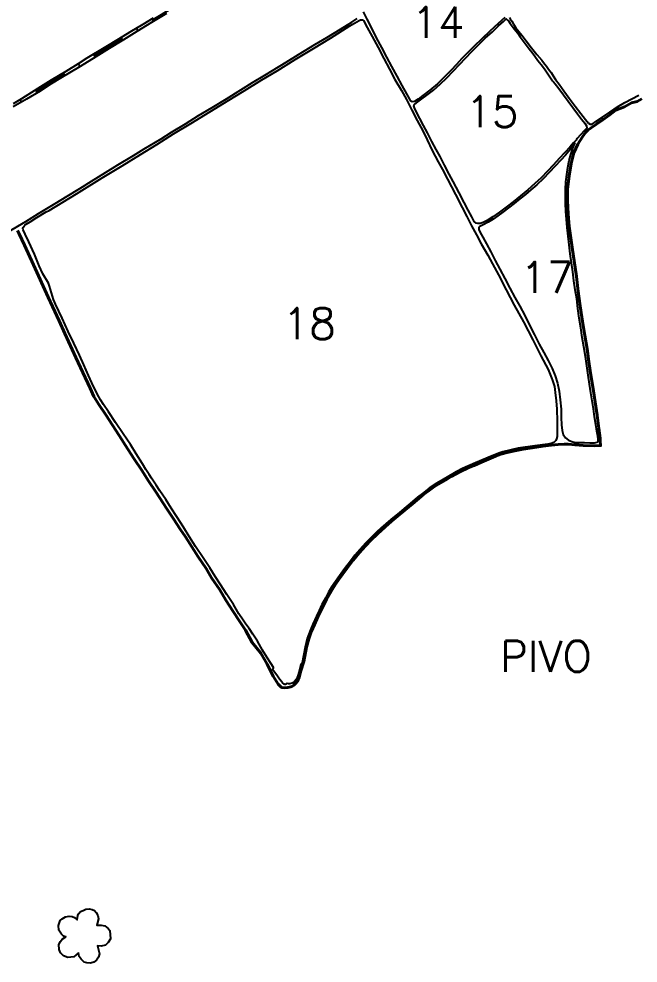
# Model space of a CAD drawing. Extents: x 743869 to 754264, y 7795787 to 7803137.
# Drawn here: x 747329 to 748239, y 7798459 to 7799845 of the extents above; entities that cross this region are included whole.
import ezdxf

# ---------------------------------------------------------------- set-up
doc = ezdxf.new("R2010")
doc.units = 0
doc.linetypes.add('CONTINUO', pattern=[0])
doc.linetypes.add('DASHDOT', pattern=[1, 0.5, -0.25, 0, -0.25])
doc.layers.add('0114000593', color=1, linetype='Continuous', lineweight=40)
doc.layers.add('TEXTO_DIVERSOS', color=7, linetype='Continuous', lineweight=5)
for name, color, linetype in [('0114000593012', 5, 'Continuous'), ('0114000593014', 5, 'Continuous'), ('0114000593015', 5, 'Continuous'), ('0114000593017', 5, 'Continuous'), ('0114000593018', 5, 'Continuous'), ('0114000593019', 5, 'Continuous'), ('0114000593020', 5, 'Continuous'), ('MATO', 3, 'Continuous'), ('REDE - DE - LUZ', 6, 'DASHDOT'), ('TEXTO_NUN_TAL', 7, 'Continuous')]:
    doc.layers.add(name, color=color, linetype=linetype)
doc.styles.add('Simplex', font='simplex.shx')

msp = doc.modelspace()

# ---------------------------------------------------------------- linework, layer by layer
at = {"layer": '0114000593', "linetype": 'ByBlock'}
msp.add_lwpolyline([(747327.5, 7799534.4), (747329.9, 7799529.7), (747337.6, 7799513), (747351, 7799484.3), (747372.3, 7799436.7), (747378.6, 7799422.9), (747388.4, 7799402.1), (747397.1, 7799383.2), (747413.1, 7799348.2), (747423.2, 7799326.2), (747433.9, 7799302.9), (747439.5, 7799290.9), (747446.7, 7799279.3), (747457.1, 7799264), (747467, 7799248.8), (747476.6, 7799233.5), (747489.5, 7799213.4), (747499.3, 7799198.4), (747509.3, 7799183.4), (747520.1, 7799166.3), (747530.3, 7799150.7), (747546.8, 7799126), (747556.5, 7799111.2), (747566, 7799096.2), (747574.1, 7799085), (747592.8, 7799055.3), (747604.2, 7799038.2), (747612.3, 7799024.5), (747624.6, 7799006.9), (747633.5, 7798992.1), (747644.1, 7798975.2), (747653.2, 7798960.9), (747662.2, 7798948), (747672.1, 7798930), (747684.6, 7798914.3), (747693.9, 7798898), (747702.8, 7798880.2), (747710.2, 7798868.8), (747715, 7798863.8), (747719.9, 7798863.4), (747724.4, 7798863.9), (747728.5, 7798864.9), (747730.9, 7798865.9), (747733.1, 7798867.2), (747735.7, 7798869.6), (747738.4, 7798872.9), (747741, 7798878.9), (747743.6, 7798888.1), (747747.9, 7798902), (747751.8, 7798922.8), (747755, 7798935), (747758.6, 7798945.3), (747763.3, 7798956.1), (747768.2, 7798967.7), (747774.7, 7798980.9), (747780.9, 7798993), (747788.2, 7799005.4), (747793.6, 7799014.2), (747799.1, 7799022.2), (747804.3, 7799029.5), (747811.6, 7799038.9), (747820.4, 7799050.6), (747829, 7799061.4), (747838.1, 7799071.5), (747846.3, 7799080), (747855.8, 7799089.2), (747867, 7799099.6), (747876.7, 7799107.8), (747885.5, 7799115.3), (747896.5, 7799124.5), (747907.2, 7799133.4), (747916.4, 7799141.1), (747923.5, 7799147.2), (747931.9, 7799153.1), (747939.8, 7799158.7), (747948, 7799163.6), (747955.6, 7799168.3), (747964.2, 7799173.4), (747970.3, 7799176.9), (747977.8, 7799180.8), (747987.9, 7799185.5), (747997.8, 7799189.8), (748008.4, 7799194.6), (748018.8, 7799199.1), (748029.1, 7799203.2), (748036.9, 7799206.2), (748046.2, 7799208.8), (748057.5, 7799211.3), (748069.6, 7799213.5), (748082.8, 7799215.7), (748098.8, 7799217.8), (748111.4, 7799219.5), (748121.3, 7799220.6), (748129.8, 7799221), (748136, 7799220.8), (748146.1, 7799219.9), (748157.9, 7799219.1), (748174.7, 7799218.7), (748183.5, 7799218.8), (748183, 7799225.2), (748182.6, 7799229.1), (748180.8, 7799243.7), (748178.3, 7799263.6), (748175.5, 7799282.6), (748172.5, 7799301.9), (748169.2, 7799322.1), (748166.2, 7799341.8), (748163.5, 7799360.6), (748160.3, 7799380.3), (748156.9, 7799401.2), (748153.6, 7799423.3), (748150.7, 7799444.9), (748147.9, 7799466.8), (748141.6, 7799509.4), (748137.5, 7799540.5), (748135.7, 7799558.8), (748134.9, 7799578.4), (748135, 7799595.5), (748137.3, 7799614.6), (748140.2, 7799632.7), (748144.3, 7799648.4), (748150.2, 7799661.1), (748157, 7799672.1), (748161.7, 7799678.7), (748164.8, 7799681.6), (748169.8, 7799685.4), (748177.4, 7799690.8), (748186.7, 7799697.2), (748196.8, 7799704.5), (748205.9, 7799711.3), (748218.3, 7799716.2), (748228.8, 7799721.8), (748237, 7799724), (748244.1, 7799727.9)], dxfattribs=at)
at = {"layer": '0114000593012', "flags": 128}
msp.add_lwpolyline([(748049.6, 7799847.2), (748050.8, 7799845.2), (748052.9, 7799841.7), (748055.6, 7799837.2), (748059.1, 7799831.8), (748063.4, 7799826.5), (748068.1, 7799820.6), (748074.4, 7799813.1), (748082.2, 7799802.9), (748089.8, 7799793.1), (748097, 7799784.4), (748101, 7799779.4), (748103.9, 7799775.7), (748107.2, 7799771.4), (748110.7, 7799766.6), (748113.9, 7799761.6), (748117.1, 7799756.3), (748122.4, 7799749.3), (748129.6, 7799739.5), (748137.5, 7799728.9), (748146.2, 7799717.1), (748154.3, 7799706.2), (748161.1, 7799697.5), (748165.7, 7799691.9), (748168, 7799690.4), (748170.9, 7799690.7), (748176.6, 7799694.4), (748186.3, 7799700.7), (748196.9, 7799708.2), (748208.3, 7799715.9), (748219, 7799722.5), (748229.4, 7799728), (748239.7, 7799733.4)], dxfattribs=at)
at = {"layer": '0114000593014', "flags": 128}
msp.add_lwpolyline([(748043.1, 7799847.4), (748033.3, 7799838.4), (748021, 7799827.3), (748009, 7799815.9), (747998, 7799805.2), (747988.5, 7799795.6), (747979.9, 7799786.9), (747972, 7799778.2), (747964, 7799769.7), (747954.5, 7799759.9), (747943.9, 7799749.7), (747932.9, 7799740.4), (747922.6, 7799732.5), (747915.4, 7799727.1), (747910.1, 7799723.9), (747906.6, 7799723.4), (747905.1, 7799724.3), (747903.4, 7799727.2), (747899, 7799735), (747892.3, 7799747.4), (747885, 7799761), (747877.2, 7799775.1), (747869.7, 7799789.1), (747862.3, 7799803.1), (747854.6, 7799817.4), (747847.4, 7799831.7), (747840.8, 7799844.8), (747835.2, 7799855.7)], dxfattribs=at)
at = {"layer": '0114000593015', "linetype": 'ByBlock'}
msp.add_lwpolyline([(748041, 7799841.4), (748045, 7799845), (748047, 7799843.2), (748048.1, 7799842.2), (748050.8, 7799838.6), (748055.3, 7799832.6), (748059, 7799827.8), (748061.7, 7799824.3), (748065.4, 7799818.8), (748069.8, 7799812.7), (748074.2, 7799807.1), (748078.8, 7799801.2), (748082.8, 7799796), (748087.1, 7799790.3), (748091.4, 7799784.3), (748096.1, 7799778.2), (748101, 7799771.8), (748105.2, 7799766), (748107.7, 7799761.4), (748110.9, 7799757.3), (748112.9, 7799754.2), (748114.1, 7799752.7), (748116.7, 7799749.8), (748122, 7799742.9), (748128.8, 7799733.9), (748136, 7799724.2), (748142.7, 7799715.3), (748149.7, 7799706), (748155.5, 7799698.2), (748160.2, 7799692.1), (748162.8, 7799688), (748163.1, 7799684.6), (748160, 7799681.1), (748153.9, 7799675), (748148.9, 7799669.4), (748148.1, 7799668.1), (748147.5, 7799667.3), (748146.8, 7799666.4), (748145.3, 7799664.5), (748143.7, 7799663), (748138.3, 7799656.9), (748131.1, 7799649.1), (748122.8, 7799640.2), (748114.4, 7799630.9), (748105.6, 7799621.4), (748096.4, 7799612), (748086.7, 7799603.3), (748076.5, 7799594.4), (748066, 7799585.5), (748055.3, 7799576.7), (748045, 7799568.8), (748035, 7799561.5), (748025.3, 7799554.7), (748016.9, 7799549.4), (748011.2, 7799546.2), (748006.7, 7799544.8), (748003.4, 7799544.6), (748000.9, 7799545.3), (747998, 7799547.8), (747994.3, 7799554.5), (747989.1, 7799564.5), (747983.2, 7799575.5), (747975.9, 7799589.6), (747966.9, 7799606.3), (747961.3, 7799617), (747954.4, 7799630.4), (747947.7, 7799643.3), (747942.2, 7799653.3), (747935.6, 7799665.4), (747929.3, 7799677.7), (747923.6, 7799688.6), (747917.9, 7799698.9), (747913.1, 7799708.1), (747910, 7799714.6), (747909.4, 7799717.7), (747910.2, 7799719.4), (747913.1, 7799721.9), (747919, 7799726.1), (747928.2, 7799733), (747938.1, 7799740.6), (747947.9, 7799749.3), (747957.7, 7799758.8), (747967, 7799768.6), (747976.5, 7799778.4), (747985.5, 7799788), (747994.5, 7799797.1), (748004.2, 7799807), (748014.2, 7799816.7), (748024.6, 7799826.3), (748033.7, 7799834.9)], close=True, dxfattribs=at)
at = {"layer": '0114000593017', "linetype": 'ByBlock'}
msp.add_lwpolyline([(748006.2, 7799540.3), (748004.7, 7799538.5), (748004.6, 7799536.1), (748006.7, 7799531.7), (748010.5, 7799524.8), (748015.8, 7799514.9), (748022.2, 7799503.2), (748028.6, 7799490.5), (748035.7, 7799477.6), (748043, 7799463.9), (748050.4, 7799450), (748057.7, 7799436.4), (748064.8, 7799423.3), (748072, 7799409.7), (748079.2, 7799395.5), (748086.4, 7799381.5), (748093.2, 7799367.8), (748099.9, 7799355.7), (748106.3, 7799343.5), (748112.2, 7799332.1), (748116.8, 7799321.4), (748120, 7799310.5), (748122.4, 7799298.8), (748124.3, 7799285.8), (748125.4, 7799272.5), (748125.7, 7799260.1), (748126.1, 7799249.5), (748127, 7799240.9), (748128.7, 7799235.1), (748131.7, 7799230.4), (748136.3, 7799226.7), (748141, 7799224.6), (748146.3, 7799223.5), (748152.9, 7799223.3), (748160, 7799223.4), (748167.7, 7799223.1), (748174.5, 7799222.9), (748178.6, 7799223.8), (748179.8, 7799225.6), (748179.9, 7799227.6), (748179.2, 7799232.8), (748178, 7799239.9), (748176.6, 7799249.6), (748174.7, 7799261.1), (748172.8, 7799272.8), (748171.1, 7799284.4), (748169.3, 7799296.5), (748167.3, 7799308.9), (748165.2, 7799322), (748163.2, 7799335.7), (748161.1, 7799349.5), (748158.9, 7799363.6), (748156.6, 7799377.7), (748154.4, 7799391.9), (748152.2, 7799406.1), (748150.2, 7799420.2), (748148.4, 7799434), (748146.1, 7799447.5), (748144.2, 7799460.8), (748142.7, 7799474), (748140.7, 7799487.2), (748139, 7799500.5), (748137.5, 7799513.4), (748136, 7799526.2), (748134.5, 7799538.7), (748133.5, 7799550.9), (748132.5, 7799562.7), (748132, 7799573.9), (748131.9, 7799584.6), (748132, 7799595.3), (748132.5, 7799606), (748133.7, 7799616.5), (748135.4, 7799627.2), (748137.3, 7799637.2), (748139.8, 7799646), (748141.7, 7799652.2), (748142.7, 7799655.3), (748145.8, 7799662.7), (748143.2, 7799658.7), (748139.6, 7799654.2), (748136.7, 7799650.9), (748131.7, 7799645.2), (748124.9, 7799638), (748116.7, 7799629), (748107.8, 7799619.5), (748098.9, 7799610.3), (748089.8, 7799601.8), (748081.2, 7799594.4), (748073, 7799587.3), (748065.1, 7799580.8), (748056.7, 7799574), (748048.1, 7799567.6), (748039.9, 7799561.6), (748032.6, 7799556.3), (748025.5, 7799551.4), (748018.5, 7799546.9), (748011.2, 7799542.9), (748006.2, 7799540.3)], close=True, dxfattribs=at)
at = {"layer": '0114000593018'}
msp.add_lwpolyline([(747373.7, 7799563.9), (747413.9, 7799588.5), (747451.7, 7799611.8), (747481, 7799629.7), (747508.1, 7799646.2), (747531.9, 7799661), (747556.3, 7799676.2), (747581.7, 7799691.6), (747610, 7799708.8), (747637.8, 7799725.8), (747660.1, 7799739.6), (747686.2, 7799755.5), (747708.5, 7799769), (747735.2, 7799785.3), (747761.8, 7799801.7), (747787.1, 7799817), (747815.3, 7799835.2), (747829.2, 7799842.9), (747830.9, 7799843.6), (747832.9, 7799843.8), (747834.3, 7799843.6), (747835.4, 7799843), (747840.7, 7799832.4), (747848.2, 7799819.2), (747856.8, 7799803.4), (747865.2, 7799786.9), (747873.4, 7799771.4), (747881.6, 7799756.4), (747891.1, 7799740), (747898.4, 7799726.8), (747906.5, 7799711), (747914.2, 7799696.1), (747922.5, 7799680.6), (747928.9, 7799667.5), (747936.3, 7799652.1), (747945.2, 7799635.3), (747951.4, 7799624.2), (747958.9, 7799609.9), (747970.5, 7799587.4), (747980.1, 7799568.2), (747987.1, 7799555), (747993.9, 7799541.6), (748001.2, 7799528.1), (748008, 7799515.2), (748017.7, 7799498.5), (748024.7, 7799485.4), (748033.5, 7799469.6), (748044.7, 7799447.6), (748056.7, 7799425.1), (748070.1, 7799400.4), (748083.9, 7799374), (748095.5, 7799350.7), (748106.3, 7799330.3), (748109.5, 7799323.2), (748111.6, 7799318.3), (748112.8, 7799314.6), (748115.6, 7799305.4), (748116.9, 7799296.9), (748118.3, 7799284.4), (748119.1, 7799272.4), (748119.5, 7799254.6), (748119.7, 7799247), (748119.9, 7799241.2), (748119.9, 7799232.4), (748118.9, 7799228.7), (748117.7, 7799226.2), (748116.5, 7799224.6), (748114.7, 7799223.2), (748111, 7799222), (748105.8, 7799221), (748086.8, 7799218.6), (748062.3, 7799214.9), (748040, 7799209.9), (748034.2, 7799207.9), (748024.1, 7799203.8), (747999.9, 7799193.6), (747980.6, 7799185.1), (747971.4, 7799180.4), (747958.4, 7799172.7), (747942.9, 7799163.5), (747931.8, 7799156.2), (747923.7, 7799150.2), (747914.8, 7799143), (747907.5, 7799136.8), (747898.2, 7799128.8), (747888, 7799120.6), (747875.7, 7799110.4), (747868, 7799103.9), (747860.6, 7799097.4), (747855.4, 7799092.5), (747850.4, 7799087.7), (747845.6, 7799083), (747838.5, 7799075.6), (747830.1, 7799066.4), (747822.8, 7799057.9), (747816.3, 7799049.2), (747807.7, 7799037.8), (747799.9, 7799027.4), (747794.2, 7799019.2), (747788.5, 7799011.1), (747784.1, 7799003.7), (747779.4, 7798994.9), (747774.3, 7798985.5), (747770.2, 7798976.9), (747766.2, 7798968.2), (747761.2, 7798956.9), (747757.7, 7798948.6), (747752.8, 7798935.8), (747749.5, 7798922.9), (747747.3, 7798910.4), (747745.5, 7798899.9), (747745.1, 7798899.2), (747744.5, 7798899.1), (747743.7, 7798898.7), (747743.2, 7798897.8), (747742.8, 7798895.7), (747741.4, 7798889.1), (747739.5, 7798882.5), (747737.9, 7798878.5), (747736.4, 7798875.5), (747733.9, 7798872.5), (747732.4, 7798871.1), (747730.5, 7798870.2), (747727.4, 7798869.2), (747725.1, 7798869.2), (747723.4, 7798869.4), (747722.5, 7798869.2), (747721.6, 7798868.7), (747721.1, 7798868.3), (747720.1, 7798868.3), (747719.1, 7798868.8), (747716.6, 7798870.8), (747714.9, 7798872.3), (747712.2, 7798875.8), (747708, 7798881.7), (747703.4, 7798888), (747702.5, 7798889.8), (747702.4, 7798890.9), (747702.8, 7798891.5), (747703.3, 7798892.3), (747703.3, 7798893.2), (747699.6, 7798898.5), (747693.5, 7798908.2), (747687.2, 7798918.5), (747679.6, 7798931.8), (747672.8, 7798942.1), (747667.3, 7798950.2), (747662.6, 7798956.5), (747658.6, 7798962.4), (747652.3, 7798972.1), (747644.5, 7798985.5), (747634.6, 7799000.3), (747625, 7799015.4), (747617.7, 7799026.9), (747609.6, 7799039.2), (747599.8, 7799054.3), (747588.9, 7799070.9), (747579.6, 7799085.6), (747571.1, 7799098.9), (747561.3, 7799114.1), (747553.2, 7799126.9), (747545.3, 7799139.5), (747536.6, 7799152.4), (747531.2, 7799160.6), (747524.3, 7799170.9), (747520.8, 7799176.4), (747516, 7799183.6), (747510.9, 7799192), (747501.5, 7799206.9), (747493.1, 7799220.4), (747482.5, 7799236.1), (747471.4, 7799252.9), (747461.2, 7799268.3), (747453.9, 7799279.1), (747449.4, 7799285.8), (747447, 7799290.3), (747439.2, 7799305.5), (747431.6, 7799321.7), (747424.9, 7799337.4), (747418.4, 7799351.6), (747410.1, 7799369.1), (747401.7, 7799386.1), (747393, 7799405.8), (747383.2, 7799426.4), (747380.5, 7799433.3), (747374.6, 7799452.9), (747372.7, 7799457.3), (747364.8, 7799471.1), (747359.3, 7799482.6), (747352.4, 7799499.6), (747344, 7799517.9), (747338.6, 7799529.1), (747335.9, 7799535.5), (747335.3, 7799537.4), (747335.6, 7799538.7), (747336.7, 7799540.3), (747338.4, 7799542.2), (747340.3, 7799543.8), (747345.8, 7799547.3), (747355.9, 7799553.8), (747369.5, 7799561.7)], close=True, dxfattribs=at)
at = {"layer": '0114000593019'}
for points in [[(747546.1, 7799852.9), (747524, 7799839.7), (747502.5, 7799826.5), (747483, 7799814.4), (747462.1, 7799801.6), (747438.4, 7799787.1), (747416.9, 7799774), (747393.2, 7799759.7), (747376.8, 7799749.6), (747360.5, 7799739.3), (747340.8, 7799727.5), (747321.2, 7799715.9)], [(747313.8, 7799532.5), (747339.4, 7799547.9), (747358.4, 7799559.5), (747382.9, 7799574.3), (747400.5, 7799585), (747418.9, 7799596.4), (747436.2, 7799607.1), (747456.5, 7799619.7), (747474.7, 7799630.7), (747497.9, 7799644.7), (747513.5, 7799654.3), (747538.5, 7799669.2), (747553.3, 7799678.7), (747573.9, 7799691.2), (747593.3, 7799703.2), (747613, 7799715.2), (747634, 7799728), (747655.1, 7799740.9), (747672.4, 7799751.7), (747690.5, 7799762.5), (747701.7, 7799769.4), (747721.9, 7799781.8), (747740.1, 7799793.1), (747764, 7799807.5), (747781.4, 7799817.8), (747801.5, 7799830.2), (747818.3, 7799840.5), (747826.1, 7799845.8)]]:
    msp.add_lwpolyline(points, dxfattribs=at)
at = {"layer": '0114000593020'}
msp.add_lwpolyline([(747526.4, 7799846.3), (747511.6, 7799836.8), (747492.5, 7799825.5), (747475.7, 7799815.6), (747454.7, 7799802.8), (747429.4, 7799787.3), (747416.7, 7799779.1), (747398.3, 7799767.9), (747376.8, 7799755.1), (747357.2, 7799743.1), (747333.5, 7799728), (747320.9, 7799720.5)], dxfattribs=at)
at = {"layer": 'MATO', "linetype": 'CONTINUO'}
msp.add_polyline3d([(747416.8, 7798474.2, 0), (747409.9, 7798468.4, 0), (747401.2, 7798467.4, 0), (747395, 7798469.8, 0), (747390.6, 7798474.1, 0), (747388.7, 7798479.1, 0), (747388.2, 7798486.5, 0), (747390.6, 7798491.1, 0), (747393.1, 7798494.5, 0), (747398.2, 7798497.9, 0), (747395, 7798498.9, 0), (747391.8, 7798501.6, 0), (747388.1, 7798507.4, 0), (747387.4, 7798514.4, 0), (747390.1, 7798521.6, 0), (747392.9, 7798524.2, 0), (747398.1, 7798527.3, 0), (747403.4, 7798528.1, 0), (747407.7, 7798527.5, 0), (747411.1, 7798525.9, 0), (747414.9, 7798522.5, 0), (747416, 7798528.9, 0), (747416.9, 7798531.5, 0), (747419.7, 7798535, 0), (747423.9, 7798536.5, 0), (747427.9, 7798538.3, 0), (747432.5, 7798538.7, 0), (747436.8, 7798538.1, 0), (747440.3, 7798536.3, 0), (747442.9, 7798533.4, 0), (747445.2, 7798529, 0), (747446.1, 7798524, 0), (747444, 7798515, 0), (747450.2, 7798515.1, 0), (747455.4, 7798513.9, 0), (747460.3, 7798510, 0), (747463, 7798507, 0), (747463.7, 7798494.7, 0), (747460.7, 7798489.2, 0), (747456.7, 7798485.5, 0), (747450.4, 7798483.9, 0), (747444.9, 7798484.3, 0), (747447.8, 7798472.9, 0), (747446.5, 7798468, 0), (747443.2, 7798463.3, 0), (747439.5, 7798460.4, 0), (747434.4, 7798459.2, 0), (747429.2, 7798459.5, 0), (747425.4, 7798460.6, 0), (747420.9, 7798464.9, 0), (747417.9, 7798468.8, 0), (747417, 7798474.8, 0)], dxfattribs=at)
at = {"layer": 'REDE - DE - LUZ', "ltscale": 100, "flags": 128}
msp.add_lwpolyline([(749273.6, 7800915.7), (749165.6, 7800849.5), (748528.3, 7800458.3), (747887.8, 7800065.8), (747784.2, 7800001.9), (747677, 7799936.1), (747568.3, 7799869.2), (747468.1, 7799808.3), (747359.5, 7799741.7), (747261.3, 7799681.1), (747158.5, 7799618.1), (747056, 7799555.2), (746954.2, 7799493.1), (746851, 7799429.7), (746747.8, 7799366.2), (746646.9, 7799304.5), (746544.3, 7799241.5), (746438.8, 7799176.9), (746332.4, 7799111.7), (746222.6, 7799045), (746117.3, 7798979.6), (746011.4, 7798915.1), (745905.2, 7798849.9), (745797.9, 7798784.4), (745691.8, 7798718.9), (745586.7, 7798654.5), (745479.4, 7798588.6), (745453.4, 7798572.7)], dxfattribs=at)

# ---------------------------------------------------------------- texts
at = {"layer": 'TEXTO_DIVERSOS', "linetype": 'Continuous', "style": 'Simplex'}
msp.add_text('PIVO', height=45.5, dxfattribs=at).set_placement((748035.8, 7798886.8))
at = {"layer": 'TEXTO_NUN_TAL', "linetype": 'Continuous', "style": 'Simplex'}
for s, p in [('14', (747905.8, 7799817.3)), ('15', (747985, 7799686.3)), ('17', (748065.5, 7799442.9)), ('18', (747716.5, 7799375.1))]:
    msp.add_text(s, height=45.5, dxfattribs=at).set_placement(p)

doc.saveas('drawing.dxf')
